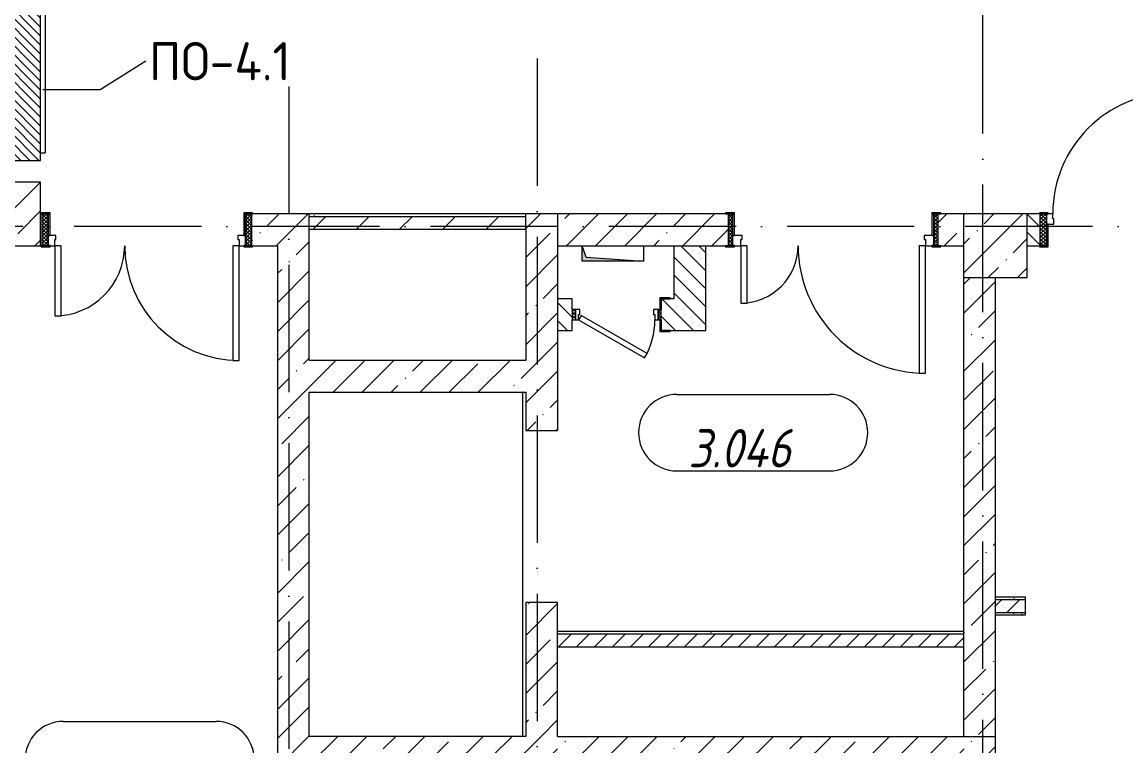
# Model space of a CAD drawing. Header units: millimetres. Extents: x -6467 to 106027, y -7090 to 195095.
# Drawn here: x -1987 to 6684, y 104520 to 110200 of the extents above; entities that cross this region are included whole.
import ezdxf

# ---------------------------------------------------------------- set-up
doc = ezdxf.new("R2010")
doc.units = ezdxf.units.MM
doc.linetypes.add('50_200_ШТРИХ_1Т_ш5_п1_п1_', pattern=[1400, 1000, -200, 0, -200])
for name, color, linetype, lineweight, true_color in [('A-AREA-IDEN-1', 7, 'Continuous', 9, 0xaaaaaa), ('A-FLOR-PATT-1', 7, 'Continuous', 5, 0xd61c12), ('A-GENM-1', 7, 'Continuous', 9, 0xaaaaaa), ('A-GENM-2', 7, 'Continuous', 20, 0xaaaaaa), ('I-WALL-1', 7, 'Continuous', 5, 0x787878), ('M-EQPM-1', 7, 'Continuous', 9, 0xaaaaaa), ('M-EQPM-2', 7, 'Continuous', 9, 0xe2e2e2), ('Оси-3', 7, '50_200_ШТРИХ_1Т_ш5_п1_п1_', 9, 0xaaaaaa)]:
    doc.layers.add(name, color=color, linetype=linetype, lineweight=lineweight, true_color=true_color)
for name, color, linetype, lineweight in [('A-DOOR', 7, 'Continuous', 9), ('A-DOOR-2', 7, 'Continuous', 5), ('A-DOOR-FRAM', 7, 'Continuous', 9), ('A-DOOR-FRAM-2', 7, 'Continuous', 5), ('A-FLOR', 7, 'Continuous', 9), ('A-WALL', 7, 'Continuous', 5), ('A-WALL-FNSH-1', 7, 'Continuous', 5), ('A-WALL-IDEN', 7, 'Continuous', 9), ('I-WALL', 7, 'Continuous', 5), ('S-COLS', 7, 'Continuous', 9), ('S-COLS-1', 7, 'Continuous', 5)]:
    doc.layers.add(name, color=color, linetype=linetype, lineweight=lineweight)
doc.styles.add('GOST Common', font='', dxfattribs={"height": 300})
doc.styles.add('ISOCPEUR_I_1', font='isocpeui.ttf', dxfattribs={"width": 0.85, "height": 2.5})
doc.styles.get('GOST Common').set_extended_font_data('GOST Common')
pattern_1 = [(45, (109.45, 102614.03), (-228.099, 228.099), []), (45, (337.55, 102614.03), (-228.099, 228.099), [403.225, -80.645, 6.706, -73.939])]
pattern_2 = [(0, (109.45, 102614.03), (406.4, 101.6), [6.706, -298.094, 6.706, -298.094, -1625.6]), (0, (109.45, 102614.03), (406.4, 101.6), [-609.6, 6.706, -602.894, 6.706, -298.094, -711.2]), (0, (109.45, 102614.03), (406.4, 101.6), [-1524, 6.706, -196.494, 6.706, -501.294]), (120, (261.85, 102664.83), (-291.1882, 301.1527), [6.706, -298.094, 6.706, -298.094, -1625.6]), (120, (261.85, 102664.83), (-291.1882, 301.1527), [-609.6, 6.706, -602.894, 6.706, -298.094, -711.2]), (120, (261.85, 102664.83), (-291.1882, 301.1527), [-1524, 6.706, -196.494, 6.706, -501.294]), (240, (312.65, 102868.03), (-115.2118, -402.7527), [6.706, -298.094, 6.706, -298.094, -1625.6]), (240, (312.65, 102868.03), (-115.2118, -402.7527), [-609.6, 6.706, -602.894, 6.706, -298.094, -711.2]), (240, (312.65, 102868.03), (-115.2118, -402.7527), [-1524, 6.706, -196.494, 6.706, -501.294])]
pattern_3 = [(45, (109.45, 102614.03), (-70.7107, 70.7107), [])]
pattern_4 = [(135, (109.45, 102614.03), (-70.71068, -70.71068), [])]

# ---------------------------------------------------------------- blocks, each defined once
blk = doc.blocks.new('110_Дверь_СКБ_2Ст_Внутренняя - СОШ_Д-01_Дв_1650_1350_x2200h_Лестничная клетка _из коридора_ EIS30-25728655-АИ_План этажа Радиаторы_3')
at = {"layer": 'A-DOOR-2'}
h = blk.add_hatch(dxfattribs=at)
h.set_pattern_fill('FP_119', color=256, style=0, pattern_type=2)
h.set_pattern_definition([(135, (1486.41, 189.685), (-14.14214, -14.14214), []), (225, (1486.41, 189.685), (14.14214, -14.14214), [])])
h.paths.add_polyline_path([(837.5, 125), (802.5, 125), (802.5, -125), (837.5, -125)])
at = {"layer": 'A-DOOR-FRAM-2'}
h = blk.add_hatch(dxfattribs=at)
h.set_pattern_fill('FP_120', color=256, style=0, pattern_type=2)
h.set_pattern_definition([(45, (-636.384, 189.685), (-14.1421, 14.1421), []), (135, (-636.384, 189.685), (-14.1421, -14.1421), [])])
h.paths.add_polyline_path([(-777.5, 125), (-812.5, 125), (-812.5, -125), (-777.5, -125)])
at = {"layer": 'A-DOOR'}
for p, q in [((-712.5, 1125), (-712.5, 125)), ((-662.5, 1125), (-712.5, 1125)), ((-662.5, 125), (-662.5, 1125)), ((737.5, 575), (687.5, 575)), ((687.5, 575), (687.5, 125)), ((737.5, 125), (737.5, 575)), ((-712.5, 125), (-662.5, 125)), ((687.5, 125), (737.5, 125))]:
    blk.add_line(p, q, dxfattribs=at)
at = {"layer": 'A-DOOR-2'}
for centre, radius, start, end in [((-712.5, 125), 1000, 0, 90), ((737.5, 125), 450, 90, 180)]:
    blk.add_arc(centre, radius, start, end, dxfattribs=at)
at = {"layer": 'A-DOOR-FRAM'}
for p, q in [((-762.5, 133), (-832.5, 133)), ((-832.5, 133), (-832.5, 125)), ((-832.5, 125), (-762.5, 125)), ((-777.5, 125), (-812.5, 125)), ((-812.5, 125), (-812.5, -125)), ((-712.5, 125), (-777.5, 125)), ((-777.5, 125), (-777.5, 45)), ((-777.5, -125), (-777.5, 125)), ((-762.5, 125), (-777.5, 125)), ((-777.5, 125), (-777.5, 124)), ((-777.5, 124), (-762.5, 124)), ((-762.5, 125), (-762.5, 133)), ((-762.5, 124), (-762.5, 125)), ((-712.5, 75), (-712.5, 125)), ((737.5, 125), (737.5, 75)), ((802.5, 125), (737.5, 125)), ((857.5, 133), (787.5, 133)), ((787.5, 133), (787.5, 125)), ((802.5, 125), (787.5, 125)), ((787.5, 125), (787.5, 124)), ((787.5, 125), (857.5, 125)), ((787.5, 124), (802.5, 124)), ((802.5, 45), (802.5, 125)), ((837.5, 125), (802.5, 125)), ((802.5, 125), (802.5, -125)), ((802.5, 124), (802.5, 125)), ((837.5, -125), (837.5, 125)), ((857.5, 125), (857.5, 133)), ((-777.5, 45), (-702.5, 45)), ((-762.5, 45), (-777.5, 45)), ((-777.5, 45), (-777.5, -125)), ((-762.5, -125), (-762.5, 45)), ((-702.5, 75), (-712.5, 75)), ((-702.5, 45), (-702.5, 75)), ((737.5, 75), (727.5, 75)), ((727.5, 75), (727.5, 45)), ((727.5, 45), (802.5, 45)), ((802.5, 45), (787.5, 45)), ((787.5, 45), (787.5, -125)), ((802.5, -125), (802.5, 45)), ((-762.5, -125), (-832.5, -125)), ((-832.5, -125), (-832.5, -133)), ((-832.5, -133), (-762.5, -133)), ((-812.5, -125), (-777.5, -125)), ((-777.5, -125), (-762.5, -125)), ((-762.5, -133), (-762.5, -125)), ((787.5, -125), (802.5, -125)), ((857.5, -125), (787.5, -125)), ((787.5, -125), (787.5, -133)), ((787.5, -133), (857.5, -133)), ((802.5, -125), (837.5, -125)), ((857.5, -133), (857.5, -125))]:
    blk.add_line(p, q, dxfattribs=at)
blk = doc.blocks.new('110_Дверь_СКБ_1Ст_Внутренняя - СОШ_Д-04_Дв_1150_900_x2100h_туалет для мальчиков_ туалет для девочек-26085025-АИ_План этажа Радиаторы_3')
at = {"layer": 'A-DOOR-2'}
h = blk.add_hatch(dxfattribs=at)
h.set_pattern_fill('FP_48', color=256, style=0, pattern_type=2)
h.set_pattern_definition([(135, (1751.41, 189.685), (-14.14214, -14.14214), []), (225, (1751.41, 189.685), (14.14214, -14.14214), [])])
h.paths.add_polyline_path([(587.5, -125), (587.5, 125), (537.5, 125), (537.5, -125)])
at = {"layer": 'A-DOOR-FRAM-2'}
h = blk.add_hatch(dxfattribs=at)
h.set_pattern_fill('FP_49', color=256, style=0, pattern_type=2)
h.set_pattern_definition([(45, (-371.384, 189.685), (-14.1421, 14.1421), []), (135, (-371.384, 189.685), (-14.1421, -14.1421), [])])
h.paths.add_polyline_path([(-512.5, -125), (-512.5, 125), (-562.5, 125), (-562.5, -125)])
at = {"layer": 'A-DOOR'}
for p, q in [((487.5, 1075), (447.5, 1075)), ((447.5, 1075), (447.5, 125)), ((487.5, 125), (487.5, 1075)), ((447.5, 125), (487.5, 125))]:
    blk.add_line(p, q, dxfattribs=at)
at = {"layer": 'A-DOOR-2'}
blk.add_arc((487.5, 125), 950, 90, 180, dxfattribs=at)
at = {"layer": 'A-DOOR-FRAM'}
for p, q in [((-497.5, 133), (-567.5, 133)), ((-567.5, 133), (-567.5, 125)), ((-567.5, 125), (-497.5, 125)), ((-512.5, 125), (-562.5, 125)), ((-562.5, 125), (-562.5, -125)), ((-462.5, 125), (-512.5, 125)), ((-512.5, 125), (-512.5, 45)), ((-512.5, -125), (-512.5, 125)), ((-497.5, 125), (-512.5, 125)), ((-512.5, 125), (-512.5, 124)), ((-512.5, 124), (-497.5, 124)), ((-497.5, 125), (-497.5, 133)), ((-497.5, 124), (-497.5, 125)), ((-462.5, 85), (-462.5, 125)), ((487.5, 125), (487.5, 85)), ((537.5, 125), (487.5, 125)), ((592.5, 133), (522.5, 133)), ((522.5, 133), (522.5, 125)), ((537.5, 125), (522.5, 125)), ((522.5, 125), (522.5, 124)), ((522.5, 125), (592.5, 125)), ((522.5, 124), (537.5, 124)), ((537.5, 45), (537.5, 125)), ((587.5, 125), (537.5, 125)), ((537.5, 125), (537.5, -125)), ((537.5, 124), (537.5, 125)), ((587.5, -125), (587.5, 125)), ((592.5, 125), (592.5, 133)), ((-512.5, 45), (-452.5, 45)), ((-497.5, 45), (-512.5, 45)), ((-512.5, 45), (-512.5, -125)), ((-497.5, -125), (-497.5, 45)), ((-452.5, 85), (-462.5, 85)), ((-452.5, 45), (-452.5, 85)), ((487.5, 85), (477.5, 85)), ((477.5, 85), (477.5, 45)), ((477.5, 45), (537.5, 45)), ((537.5, 45), (522.5, 45)), ((522.5, 45), (522.5, -125)), ((537.5, -125), (537.5, 45)), ((-497.5, -125), (-567.5, -125)), ((-567.5, -125), (-567.5, -133)), ((-567.5, -133), (-497.5, -133)), ((-562.5, -125), (-512.5, -125)), ((-512.5, -125), (-497.5, -125)), ((-497.5, -133), (-497.5, -125)), ((522.5, -125), (537.5, -125)), ((592.5, -125), (522.5, -125)), ((522.5, -125), (522.5, -133)), ((522.5, -133), (592.5, -133)), ((537.5, -125), (587.5, -125)), ((592.5, -133), (592.5, -125))]:
    blk.add_line(p, q, dxfattribs=at)
blk = doc.blocks.new('110_Дверь_СКБ_2Ст_Внутренняя1 - СОШ_Д-01_Дв_1650_1350_x2100h_Лестничная клетка _из коридора_ EIS60_90-25235541-АИ_План этажа Радиаторы_3')
at = {"layer": 'A-DOOR-2'}
h = blk.add_hatch(dxfattribs=at)
h.set_pattern_fill('FP_115', color=256, style=0, pattern_type=2)
h.set_pattern_definition([(135, (1501.41, 189.685), (-14.14214, -14.14214), []), (225, (1501.41, 189.685), (14.14214, -14.14214), [])])
h.paths.add_polyline_path([(837.5, 125), (787.5, 125), (787.5, -125), (837.5, -125)])
at = {"layer": 'A-DOOR-FRAM-2'}
h = blk.add_hatch(dxfattribs=at)
h.set_pattern_fill('FP_116', color=256, style=0, pattern_type=2)
h.set_pattern_definition([(45, (-621.384, 189.685), (-14.1421, 14.1421), []), (135, (-621.384, 189.685), (-14.1421, -14.1421), [])])
h.paths.add_polyline_path([(-762.5, 125), (-812.5, 125), (-812.5, -125), (-762.5, -125)])
at = {"layer": 'A-DOOR'}
for p, q in [((-712.5, 1025), (-712.5, 125)), ((-662.5, 1025), (-712.5, 1025)), ((-662.5, 125), (-662.5, 1025)), ((737.5, 675), (687.5, 675)), ((687.5, 675), (687.5, 125)), ((737.5, 125), (737.5, 675)), ((-712.5, 125), (-662.5, 125)), ((687.5, 125), (737.5, 125))]:
    blk.add_line(p, q, dxfattribs=at)
at = {"layer": 'A-DOOR-2'}
for centre, radius, start, end in [((-712.5, 125), 900, 0, 90), ((737.5, 125), 550, 90, 180)]:
    blk.add_arc(centre, radius, start, end, dxfattribs=at)
at = {"layer": 'A-DOOR-FRAM'}
for p, q in [((-747.5, 133), (-817.5, 133)), ((-817.5, 133), (-817.5, 125)), ((-817.5, 125), (-747.5, 125)), ((-762.5, 125), (-812.5, 125)), ((-812.5, 125), (-812.5, -125)), ((-712.5, 125), (-762.5, 125)), ((-762.5, 125), (-762.5, 45)), ((-762.5, -125), (-762.5, 125)), ((-747.5, 125), (-762.5, 125)), ((-762.5, 125), (-762.5, 124)), ((-762.5, 124), (-747.5, 124)), ((-747.5, 125), (-747.5, 133)), ((-747.5, 124), (-747.5, 125)), ((-712.5, 75), (-712.5, 125)), ((737.5, 125), (737.5, 75)), ((787.5, 125), (737.5, 125)), ((842.5, 133), (772.5, 133)), ((772.5, 133), (772.5, 125)), ((787.5, 125), (772.5, 125)), ((772.5, 125), (772.5, 124)), ((772.5, 125), (842.5, 125)), ((772.5, 124), (787.5, 124)), ((787.5, 45), (787.5, 125)), ((837.5, 125), (787.5, 125)), ((787.5, 125), (787.5, -125)), ((787.5, 124), (787.5, 125)), ((837.5, -125), (837.5, 125)), ((842.5, 125), (842.5, 133)), ((-762.5, 45), (-702.5, 45)), ((-747.5, 45), (-762.5, 45)), ((-762.5, 45), (-762.5, -125)), ((-747.5, -125), (-747.5, 45)), ((-702.5, 75), (-712.5, 75)), ((-702.5, 45), (-702.5, 75)), ((737.5, 75), (727.5, 75)), ((727.5, 75), (727.5, 45)), ((727.5, 45), (787.5, 45)), ((787.5, 45), (772.5, 45)), ((772.5, 45), (772.5, -125)), ((787.5, -125), (787.5, 45)), ((-747.5, -125), (-817.5, -125)), ((-817.5, -125), (-817.5, -133)), ((-817.5, -133), (-747.5, -133)), ((-812.5, -125), (-762.5, -125)), ((-762.5, -125), (-747.5, -125)), ((-747.5, -133), (-747.5, -125)), ((772.5, -125), (787.5, -125)), ((842.5, -125), (772.5, -125)), ((772.5, -125), (772.5, -133)), ((772.5, -133), (842.5, -133)), ((787.5, -125), (837.5, -125)), ((842.5, -133), (842.5, -125))]:
    blk.add_line(p, q, dxfattribs=at)
blk = doc.blocks.new('Канал вертикальный прямоугольный - Шахта - значок проема-24087322-АИ_План этажа Радиаторы_3')
at = {"layer": 'M-EQPM-2'}
blk.add_hatch(color=256, dxfattribs=at).paths.add_polyline_path([(-60, 240), (-60, -240), (-30, 210), (60, 240)])
at = {"layer": 'M-EQPM-1'}
for p, q in [((-60, -240), (-60, 240)), ((-60, 240), (60, 240)), ((-30, 210), (-60, -240)), ((-30, 210), (60, 240)), ((60, 240), (60, -240)), ((60, -240), (-60, -240))]:
    blk.add_line(p, q, dxfattribs=at)
blk = doc.blocks.new('110_Дверь_СКБ_1Ст_Внутренняя - ДОО_Д-22_Дв_700x2100h_Технический шкаф ЭОМ и СС EIS60-26082157-АИ_План этажа Радиаторы_3')
at = {"layer": 'A-DOOR-2'}
h = blk.add_hatch(dxfattribs=at)
h.set_pattern_fill('FP_137', color=256, style=0, pattern_type=2)
h.set_pattern_definition([(135, (1951.41, 189.685), (-14.14214, -14.14214), []), (225, (1951.41, 189.685), (14.14214, -14.14214), [])])
h.paths.add_polyline_path([(362.5, 40), (337.5, 40), (337.5, -40), (362.5, -40)])
at = {"layer": 'A-DOOR-FRAM-2'}
h = blk.add_hatch(dxfattribs=at)
h.set_pattern_fill('FP_138', color=256, style=0, pattern_type=2)
h.set_pattern_definition([(45, (-171.384, 189.685), (-14.1421, 14.1421), []), (135, (-171.384, 189.685), (-14.1421, -14.1421), [])])
h.paths.add_polyline_path([(-337.5, 40), (-337.5, -40), (-312.5, -40), (-312.5, 40)])
at = {"layer": 'A-DOOR'}
for p, q in [((-207.1, 340), (-227.1, 305.4)), ((-227.1, 305.4), (292.5, 5.4)), ((312.5, 40), (-207.1, 340)), ((292.5, 5.4), (312.5, 40))]:
    blk.add_line(p, q, dxfattribs=at)
at = {"layer": 'A-DOOR-2'}
blk.add_arc((312.5, 40), 600, 150, 180, dxfattribs=at)
at = {"layer": 'A-DOOR-FRAM'}
for p, q in [((-312.5, 40), (-337.5, 40)), ((-337.5, 40), (-337.5, -40)), ((-287.5, 40), (-312.5, 40)), ((-312.5, 40), (-312.5, -40)), ((-312.5, -40), (-312.5, 40)), ((-287.5, 0), (-287.5, 40)), ((-277.5, 0), (-287.5, 0)), ((-277.5, -40), (-277.5, 0)), ((312.5, 0), (302.5, 0)), ((302.5, 0), (302.5, -40)), ((312.5, 40), (312.5, 0)), ((337.5, 40), (312.5, 40)), ((337.5, -40), (337.5, 40)), ((362.5, 40), (337.5, 40)), ((337.5, 40), (337.5, -40)), ((362.5, -40), (362.5, 40)), ((-337.5, -40), (-312.5, -40)), ((-312.5, -40), (-277.5, -40)), ((302.5, -40), (337.5, -40)), ((337.5, -40), (362.5, -40))]:
    blk.add_line(p, q, dxfattribs=at)
blk = doc.blocks.new('BSC_Колонна _Прямоугольная - 500х500-V189-АИ_План этажа Радиаторы_3')
at = {"layer": 'S-COLS-1'}
h = blk.add_hatch(dxfattribs=at)
h.set_pattern_fill('FP_139', color=256, style=0, pattern_type=2)
h.set_pattern_definition([(45, (-5550, -5831.04), (-228.099, 228.099), []), (45, (-5321.9, -5831.04), (-228.099, 228.099), [403.225, -80.645, 6.706, -73.939])])
h.paths.add_polyline_path([(-250, -250), (250, -250), (250, 250), (-250, 250)])
for p, q in [((250, 250), (-250, 250)), ((-250, 250), (-250, -250)), ((250, -250), (250, 250)), ((-250, -250), (250, -250))]:
    blk.add_line(p, q, dxfattribs=at)
blk = doc.blocks.new('BSC_Колонна _Прямоугольная - 500х500-V309-АИ_План этажа Радиаторы_3')
at = {"layer": 'S-COLS-1'}
h = blk.add_hatch(dxfattribs=at)
h.set_pattern_fill('FP_244', color=256, style=0, pattern_type=2)
h.set_pattern_definition([(45, (2200, -6081.04), (-228.099, 228.099), []), (45, (2428.1, -6081.04), (-228.099, 228.099), [403.225, -80.645, 6.706, -73.939])])
h.paths.add_polyline_path([(-250, -250), (250, -250), (250, 250), (-250, 250), (-250, -11.5)])
for p, q in [((250, 250), (-250, 250)), ((-250, 250), (-250, -250)), ((250, -250), (250, 250)), ((-250, -250), (250, -250))]:
    blk.add_line(p, q, dxfattribs=at)
blk = doc.blocks.new('АР_Перемычка1 - АР_Перемычка-26085058-АИ_План этажа Радиаторы_3')
at = {"layer": 'A-GENM-1'}
blk.add_line((-100, -125), (-92, -125), dxfattribs=at)
blk = doc.blocks.new('АР_Перемычка1 - АР_Перемычка-26082194-АИ_План этажа Радиаторы_3')
at = {"layer": 'A-GENM-1'}
blk.add_line((0, -125), (9, -125), dxfattribs=at)
blk = doc.blocks.new('Фахверк _газобетон торцы_799 - Фахверк _газобетон торцы_-25904408-АИ_План этажа Радиаторы_3')
at = {"layer": 'A-GENM-2'}
for p, q in [((89406, 11134.7), (89325, 11134.7)), ((89325, 11134.7), (89325, 11128.7)), ((89325, 11128.7), (89400, 11128.7)), ((89400, 11128.7), (89400, 11053.7)), ((89406, 11053.7), (89406, 11134.7)), ((89400, 11053.7), (89406, 11053.7)), ((89400, 10953.7), (89400, 10878.7)), ((89406, 10953.7), (89400, 10953.7)), ((89406, 10872.7), (89406, 10953.7)), ((89400, 10878.7), (89325, 10878.7)), ((89325, 10878.7), (89325, 10872.7)), ((89325, 10872.7), (89406, 10872.7))]:
    blk.add_line(p, q, dxfattribs=at)
blk = doc.blocks.new('AAR_СКБ_Марка_помещения_1_5 ммп - Номер-27962133-АИ_План этажа Радиаторы_3')
at = {"layer": 'A-AREA-IDEN-1'}
for p, q in [((-2.987, 3), (3.013, 3)), ((-2.987, 0), (3.013, 0))]:
    blk.add_line(p, q, dxfattribs=at)
for centre, start, end in [((-2.987, 1.5), 90, 270), ((3.013, 1.5), 270, 90)]:
    blk.add_arc(centre, 1.5, start, end, dxfattribs=at)

msp = doc.modelspace()

# ---------------------------------------------------------------- hatches: boundary and pattern name
at = {"layer": 'A-FLOR-PATT-1'}
h = msp.add_hatch(dxfattribs=at)
h.set_pattern_fill('FP_262', color=256, style=0, pattern_type=2)
h.set_pattern_definition([(315, (-2090.55, 110270.076), (35.3553, 35.3553), [])])
h.paths.add_polyline_path([(-2084.6, 109115.1), (-1840.6, 109115.1), (-1840.6, 111595.1), (-2090.6, 111595.1), (-2090.6, 111530.1), (-2084.6, 111530.1), (-2086.5, 111449.1), (-2165.6, 111449.1), (-2165.6, 111455.1), (-2265.6, 111455.1), (-2265.6, 111449.1), (-2340.6, 111449.1), (-2340.6, 109641.1), (-2265.6, 109641.1), (-2265.6, 109636.1), (-2165.6, 109636.1), (-2165.6, 109641.1), (-2084.6, 109641.1), (-2086.5, 109560.1), (-2090.6, 109560.1), (-2090.6, 109115.1), (-2086.5, 109115.1)])
at = {"layer": 'A-WALL'}
h = msp.add_hatch(dxfattribs=at)
h.set_pattern_fill('FP_1', color=256, style=0, pattern_type=2)
h.set_pattern_definition(pattern_1)
h.paths.add_polyline_path([(-180.6, 108445.1), (269.4, 108445.1), (269.4, 108695.1), (-180.6, 108695.1)])
h.paths.add_polyline_path([(-1840.6, 108445.1), (-1830.6, 108445.1), (-1830.6, 108695.1), (-1840.6, 108695.1), (-1840.6, 108467.8)])
h = msp.add_hatch(dxfattribs=at)
h.set_pattern_fill('FP_1', color=256, style=0, pattern_type=2)
h.set_pattern_definition(pattern_1)
h.paths.add_polyline_path([(1969.4, 104595.1), (2219.4, 104595.1), (2219.4, 105645.1), (1969.4, 105645.1)])
h.paths.add_polyline_path([(1969.4, 106995.1), (2219.4, 106995.1), (2219.4, 108695.1), (1969.4, 108695.1), (1969.4, 107277.3)])
h = msp.add_hatch(dxfattribs=at)
h.set_pattern_fill('FP_1', color=256, style=0, pattern_type=2)
h.set_pattern_definition(pattern_1)
h.paths.add_polyline_path([(5229.4, 108445.1), (5409.4, 108445.1), (5409.4, 108695.1), (5209.4, 108695.1), (5209.4, 108445.1)])
h.paths.add_polyline_path([(2875.9, 108445.1), (3559.4, 108445.1), (3559.4, 108695.1), (2219.4, 108695.1), (2219.4, 108445.1), (2444.1, 108445.1)])
h = msp.add_hatch(dxfattribs=at)
h.set_pattern_fill('FP_1', color=256, style=0, pattern_type=2)
h.set_pattern_definition(pattern_1)
h.paths.add_polyline_path([(19.4, 104345.1), (269.4, 104345.1), (269.4, 108445.1), (19.4, 108445.1), (19.4, 104464.8)])
h = msp.add_hatch(dxfattribs=at)
h.set_pattern_fill('FP_1', color=256, style=0, pattern_type=2)
h.set_pattern_definition(pattern_1)
h.paths.add_polyline_path([(5409.4, 104595.1), (5659.4, 104595.1), (5659.4, 108195.1), (5409.4, 108195.1), (5409.4, 107277.3)])
h = msp.add_hatch(dxfattribs=at)
h.set_pattern_fill('FP_1', color=256, style=0, pattern_type=2)
h.set_pattern_definition(pattern_1)
h.paths.add_polyline_path([(1969.4, 107295.1), (1969.4, 107545.1), (269.4, 107545.1), (269.4, 107295.1)])
h = msp.add_hatch(dxfattribs=at)
h.set_pattern_fill('FP_1', color=256, style=0, pattern_type=2)
h.set_pattern_definition(pattern_1)
h.paths.add_polyline_path([(2875.9, 104345.1), (5659.4, 104345.1), (5659.4, 104595.1), (269.4, 104595.1), (269.4, 104345.1), (2048.9, 104345.1)])
at = {"layer": 'I-WALL'}
h = msp.add_hatch(dxfattribs=at)
h.set_pattern_fill('FP_4', color=256, style=0, pattern_type=2)
h.set_pattern_definition([(45, (109.45, 102614.03), (-169.706, 169.706), [])])
h.paths.add_polyline_path([(1969.4, 108575.1), (1969.4, 108675.1), (269.4, 108675.1), (269.4, 108575.1)])
h = msp.add_hatch(dxfattribs=at)
h.set_pattern_fill('FP_2', color=256, style=0, pattern_type=2)
h.set_pattern_definition(pattern_4)
h.paths.add_polyline_path([(34469.4, 108445.1), (34909.4, 108445.1), (34909.4, 108695.1), (33784.8, 108695.1), (33784.8, 108445.1), (34304.9, 108445.1)])
h.paths.add_polyline_path([(32234.4, 108445.1), (32584.8, 108445.1), (32584.8, 108695.1), (31052.4, 108695.1), (31052.4, 108445.1), (31984.4, 108445.1)])
h.paths.add_polyline_path([(28909.4, 108445.1), (28909.4, 108695.1), (28831.4, 108693.1), (28831.4, 108445.1)])
h.paths.add_polyline_path([(25909.4, 108445.1), (25909.4, 108695.1), (20409.4, 108695.1), (20409.4, 108445.1), (24909.4, 108445.1)])
h.paths.add_polyline_path([(27067.4, 108445.1), (27067.4, 108447.1), (27067.4, 108695.1), (26409.4, 108693.1), (26409.4, 108445.1), (26529.4, 108445.1)])
h.paths.add_polyline_path([(29409.4, 108445.1), (29449.4, 108445.1), (29449.4, 108695.1), (29409.4, 108695.1), (29409.4, 108530.1)])
h.paths.add_polyline_path([(30149.4, 108445.1), (30352.4, 108445.1), (30352.4, 108695.1), (30149.4, 108695.1), (30149.4, 108530.1)])
h.paths.add_polyline_path([(19909.4, 108445.1), (19909.4, 108695.1), (17409.4, 108695.1), (17409.4, 108445.1)])
h.paths.add_polyline_path([(16811.4, 108445.1), (16909.4, 108447.1), (16909.4, 108695.1), (16811.4, 108693.1), (16809.4, 108445.1)])
h.paths.add_polyline_path([(15009.4, 108445.1), (15047.4, 108447.1), (15047.4, 108695.1), (15009.4, 108693.1), (15009.4, 108447.1)])
h.paths.add_polyline_path([(12254.8, 108445.1), (12839.4, 108445.1), (12839.4, 108695.1), (12254.8, 108695.1)])
h.paths.add_polyline_path([(9979.8, 108445.1), (10509.4, 108445.1), (10509.4, 108695.1), (9974.8, 108695.1), (9974.8, 108445.1)])
h.paths.add_polyline_path([(11009.4, 108445.1), (11104.8, 108445.1), (11104.8, 108695.1), (11009.4, 108695.1), (11009.4, 108654.7)])
h.paths.add_polyline_path([(14409.4, 108445.1), (14509.4, 108445.1), (14509.4, 108695.1), (13989.4, 108695.1), (13989.4, 108445.1), (14389.4, 108445.1)])
h.paths.add_polyline_path([(7164.4, 108445.1), (8724.8, 108445.1), (8724.8, 108695.1), (7159.4, 108695.1), (7159.4, 108445.1)])
h.paths.add_polyline_path([(5909.4, 108445.1), (6009.4, 108445.1), (6009.4, 108695.1), (5909.4, 108695.1)])
h = msp.add_hatch(dxfattribs=at)
h.set_pattern_fill('FP_2', color=256, style=0, pattern_type=2)
h.set_pattern_definition(pattern_4)
h.paths.add_polyline_path([(3384.4, 108029.4), (3384.4, 108445.1), (3134.4, 108445.1), (3134.4, 108029.4)])
h = msp.add_hatch(dxfattribs=at)
h.set_pattern_fill('FP_2', color=256, style=0, pattern_type=2)
h.set_pattern_definition(pattern_4)
h.paths.add_polyline_path([(3384.4, 107779.4), (3384.4, 108029.4), (3034.4, 108029.4), (3034.4, 107779.4)])
h.paths.add_polyline_path([(2219.4, 107779.4), (2334.4, 107779.4), (2334.4, 108029.4), (2219.4, 108029.4), (2219.4, 107864.4)])
h = msp.add_hatch(dxfattribs=at)
h.set_pattern_fill('FP_5', color=256, style=0, pattern_type=2)
h.set_pattern_definition(pattern_3)
h.paths.add_polyline_path([(7574.8, 105567.7), (7574.8, 105667.7), (6844.8, 105667.7), (6844.8, 105567.7), (7554.8, 105567.7)])
h.paths.add_polyline_path([(5659.4, 105567.7), (5894.8, 105567.7), (5894.8, 105667.7), (5659.4, 105667.7)])
h = msp.add_hatch(dxfattribs=at)
h.set_pattern_fill('FP_5', color=256, style=0, pattern_type=2)
h.set_pattern_definition(pattern_3)
h.paths.add_polyline_path([(5409.4, 105297), (5409.4, 105397), (2219.4, 105397), (2219.4, 105297), (2875.9, 105297)])
at = {"layer": 'I-WALL-1'}
h = msp.add_hatch(dxfattribs=at)
h.set_pattern_fill('FP_3', color=256, style=0, pattern_type=2)
h.set_pattern_definition(pattern_2)
h.paths.add_polyline_path([(1969.4, 108675.1), (1969.4, 108695.1), (269.4, 108695.1), (269.4, 108675.1)])
h = msp.add_hatch(dxfattribs=at)
h.set_pattern_fill('FP_3', color=256, style=0, pattern_type=2)
h.set_pattern_definition(pattern_2)
h.paths.add_polyline_path([(5659.4, 105667.7), (5894.8, 105667.7), (5894.8, 105687.7), (5659.4, 105687.7)])
h.paths.add_polyline_path([(7554.8, 105667.7), (7554.8, 105687.7), (6844.8, 105687.7), (6844.8, 105667.7)])
h = msp.add_hatch(dxfattribs=at)
h.set_pattern_fill('FP_3', color=256, style=0, pattern_type=2)
h.set_pattern_definition(pattern_2)
h.paths.add_polyline_path([(7446.8, 105547.7), (7674.8, 105547.7), (7674.8, 105567.7), (7446.8, 105567.7)])
h.paths.add_polyline_path([(5894.8, 105547.7), (5894.8, 105567.7), (5659.4, 105567.7), (5659.4, 105547.7)])
h.paths.add_polyline_path([(6844.8, 105547.7), (7434.8, 105547.7), (7434.8, 105567.7), (6844.8, 105567.7)])
h = msp.add_hatch(dxfattribs=at)
h.set_pattern_fill('FP_3', color=256, style=0, pattern_type=2)
h.set_pattern_definition(pattern_2)
h.paths.add_polyline_path([(2219.4, 105397), (5409.4, 105397), (5409.4, 105417), (2219.4, 105417)])

# ---------------------------------------------------------------- linework, layer by layer
at = {"layer": 'A-FLOR'}
for p, q in [((-1840.6, 109115.1), (-1840.6, 111595.1)), ((-2090.6, 109115.1), (-1840.6, 109115.1)), ((1944.4, 107295.1), (1944.4, 104595.1))]:
    msp.add_line(p, q, dxfattribs=at)
at = {"layer": 'A-WALL'}
for p, q in [((-1805.6, 111535.1), (-1805.6, 109175.1)), ((-1840.6, 109175.1), (-1805.6, 109175.1)), ((-1835.6, 108695.1), (-1840.6, 108695.1)), ((269.4, 108695.1), (-175.6, 108695.1)), ((269.4, 107545.1), (269.4, 108695.1)), ((269.4, 108675.1), (1969.4, 108675.1)), ((3539.4, 108695.1), (1969.4, 108695.1)), ((2219.4, 108695.1), (2219.4, 106995.1)), ((5409.4, 108695.1), (5229.4, 108695.1)), ((6004.4, 108695.1), (5909.4, 108695.1)), ((1969.4, 108575.1), (1969.4, 107545.1)), ((-1840.6, 108445.1), (-1835.6, 108445.1)), ((-175.6, 108445.1), (19.4, 108445.1)), ((19.4, 108445.1), (19.4, 104345.1)), ((2219.4, 108445.1), (3539.4, 108445.1)), ((3134.4, 108445.1), (3134.4, 108029.4)), ((3384.4, 107779.4), (3384.4, 108445.1)), ((5229.4, 108445.1), (5409.4, 108445.1)), ((5909.4, 108445.1), (6004.4, 108445.1)), ((5409.4, 108195.1), (5409.4, 104595.1)), ((5659.4, 101205.1), (5659.4, 108195.1)), ((2334.4, 108029.4), (2219.4, 108029.4)), ((2334.4, 107944.4), (2334.4, 108029.4)), ((3134.4, 108029.4), (3034.4, 108029.4)), ((3034.4, 108029.4), (3034.4, 107944.4)), ((2334.4, 107779.4), (2334.4, 107864.4)), ((3034.4, 107864.4), (3034.4, 107779.4)), ((2219.4, 107779.4), (2334.4, 107779.4)), ((3034.4, 107779.4), (3384.4, 107779.4)), ((1969.4, 107545.1), (269.4, 107545.1)), ((269.4, 104595.1), (269.4, 107295.1)), ((269.4, 107295.1), (1969.4, 107295.1)), ((1969.4, 107295.1), (1969.4, 106995.1)), ((1969.4, 106995.1), (2219.4, 106995.1)), ((1969.4, 105645.1), (1969.4, 104595.1)), ((2219.4, 105645.1), (1969.4, 105645.1)), ((2219.4, 104595.1), (2219.4, 105645.1)), ((5659.4, 105667.7), (5894.8, 105667.7)), ((5659.4, 105567.7), (5894.8, 105567.7)), ((5409.4, 105397), (2219.4, 105397)), ((1969.4, 104595.1), (269.4, 104595.1)), ((2219.4, 104595.1), (5659.4, 104595.1))]:
    msp.add_line(p, q, dxfattribs=at)
at = {"layer": 'A-WALL-FNSH-1'}
for p, q in [((1969.4, 108695.1), (269.4, 108695.1)), ((1969.4, 108575.1), (1969.4, 108695.1)), ((269.4, 108575.1), (1969.4, 108575.1)), ((5894.8, 105687.7), (5659.4, 105687.7)), ((5894.8, 105547.7), (5894.8, 105687.7)), ((5659.4, 105547.7), (5894.8, 105547.7)), ((5409.4, 105417), (2219.4, 105417)), ((2219.4, 105297), (5409.4, 105297))]:
    msp.add_line(p, q, dxfattribs=at)
at = {"layer": 'A-WALL-IDEN'}
for p, q in [((-1372.6, 109671.7), (-1014.9, 109896.9)), ((-1823.1, 109671.7), (-1372.6, 109671.7))]:
    msp.add_line(p, q, dxfattribs=at)
at = {"layer": 'Оси-3'}
for p, q in [((5559.4, 96724.3), (5559.4, 193895)), ((2059.4, 109914.4), (2059.4, 96724.3)), ((109.4, 109696.1), (109.4, 96724.3)), ((90428.2, 108595.1), (-5157.9, 108595.1))]:
    msp.add_line(p, q, dxfattribs=at)

# ---------------------------------------------------------------- block references
at = {"layer": 'A-AREA-IDEN-1', "xscale": 199.9999999999999, "yscale": 199.9999999999999, "zscale": 199.9999999999999}
for p in [(3753.6, 106678.2), (-1065.4, 104112.7)]:
    msp.add_blockref('AAR_СКБ_Марка_помещения_1_5 ммп - Номер-27962133-АИ_План этажа Радиаторы_3', p, dxfattribs=at)
at = {"layer": 'A-DOOR-2'}
msp.add_blockref('110_Дверь_СКБ_1Ст_Внутренняя - СОШ_Д-04_Дв_1150_900_x2100h_туалет для мальчиков_ туалет для девочек-26085025-АИ_План этажа Радиаторы_3', (6571.9, 108570.1), dxfattribs=at)
at = {"layer": 'A-DOOR-2', "rotation": 180}
for name, p in [('110_Дверь_СКБ_2Ст_Внутренняя1 - СОШ_Д-01_Дв_1650_1350_x2100h_Лестничная клетка _из коридора_ EIS60_90-25235541-АИ_План этажа Радиаторы_3', (-993.1, 108570.1)), ('110_Дверь_СКБ_2Ст_Внутренняя - СОШ_Д-01_Дв_1650_1350_x2200h_Лестничная клетка _из коридора_ EIS30-25728655-АИ_План этажа Радиаторы_3', (4396.9, 108570.1)), ('110_Дверь_СКБ_1Ст_Внутренняя - ДОО_Д-22_Дв_700x2100h_Технический шкаф ЭОМ и СС EIS60-26082157-АИ_План этажа Радиаторы_3', (2696.9, 107904.4))]:
    msp.add_blockref(name, p, dxfattribs=at)
at = {"layer": 'A-GENM-1'}
msp.add_blockref('АР_Перемычка1 - АР_Перемычка-26085058-АИ_План этажа Радиаторы_3', (6009.4, 108570.1), dxfattribs=at)
at = {"layer": 'A-GENM-1', "rotation": 180}
for name, p in [('Фахверк _газобетон торцы_799 - Фахверк _газобетон торцы_-25904408-АИ_План этажа Радиаторы_3', (92429.4, 118908.1)), ('АР_Перемычка1 - АР_Перемычка-26082194-АИ_План этажа Радиаторы_3', (3034.4, 107904.4))]:
    msp.add_blockref(name, p, dxfattribs=at)
at = {"layer": 'M-EQPM-1', "rotation": 89.9999999999996}
msp.add_blockref('Канал вертикальный прямоугольный - Шахта - значок проема-24087322-АИ_План этажа Радиаторы_3', (2654.1, 108385.1), dxfattribs=at)
at = {"layer": 'S-COLS'}
for name, p in [('BSC_Колонна _Прямоугольная - 500х500-V309-АИ_План этажа Радиаторы_3', (-2090.6, 108695.1)), ('BSC_Колонна _Прямоугольная - 500х500-V189-АИ_План этажа Радиаторы_3', (5659.4, 108445.1))]:
    msp.add_blockref(name, p, dxfattribs=at)

# ---------------------------------------------------------------- texts
at = {"layer": 'A-AREA-IDEN-1', "insert": (3650.4, 106706.4), "char_height": 300, "width": 992, "attachment_point": 8, "line_spacing_factor": 1.139951, "style": 'ISOCPEUR_I_1'}
msp.add_mtext('\\pxqc,t8.46667,16.93333,25.4,33.86667,42.33333,50.8,59.26667,67.73333,76.2,84.66667,93.13333,101.6,110.06667,118.53333,127,135.46667,143.93333,152.4,160.86667,169.33333,177.8,186.26667,194.73333,203.2,211.66667,220.13333,228.6,237.06667,245.53333,254,262.46667,270.93333;{3.046}', dxfattribs=at)
at = {"layer": 'A-WALL-IDEN', "insert": (-432.9, 110043.3), "char_height": 300, "width": 1178, "attachment_point": 2, "line_spacing_factor": 1.022766, "style": 'GOST Common'}
msp.add_mtext('\\pxqc,t0.26667,0.53333,0.8,1.06667,1.33333,1.6,1.86667,2.13333,2.4,2.66667,2.93333,3.2,3.46667,3.73333,4,4.26667,4.53333,4.8,5.06667,5.33333,5.6,5.86667,6.13333,6.4,6.66667,6.93333,7.2,7.46667,7.73333,8,8.26667,8.53333;{ПО-4.1}', dxfattribs=at)

doc.saveas('drawing.dxf')
